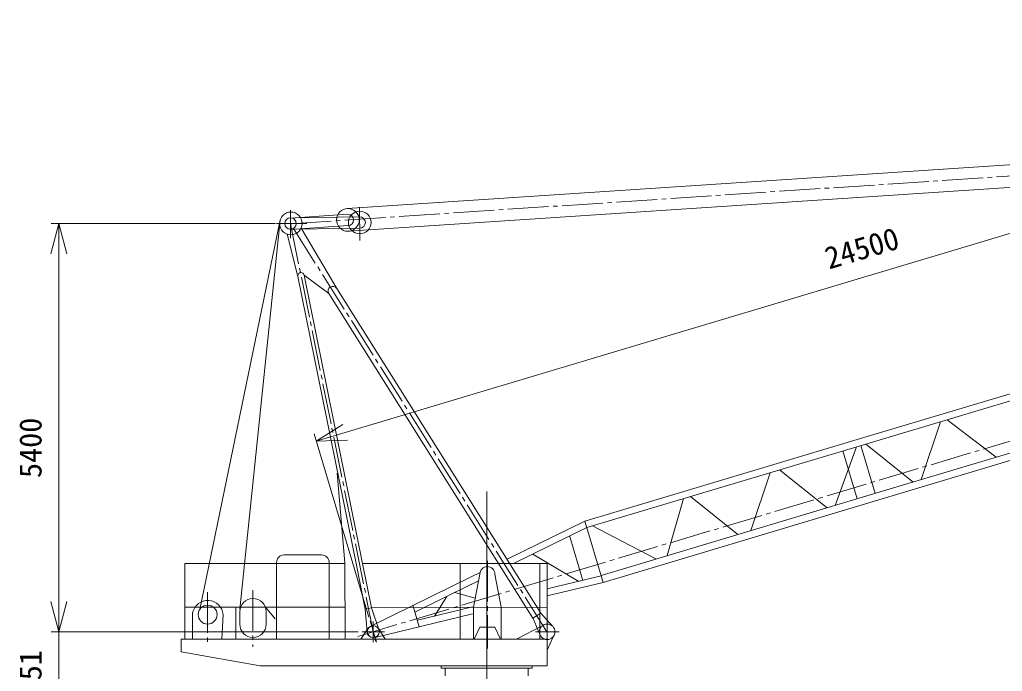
# Model space of a CAD drawing. Units: millimetres, scale not verified. Extents: x -17480 to 17501, y -24773 to 27267.
# Drawn here: x -17479 to -4481, y 9864 to 18487 of the extents above; entities that cross this region are included whole.
import ezdxf
from ezdxf.enums import TextEntityAlignment as Align

# ---------------------------------------------------------------- set-up
doc = ezdxf.new("R2010")
doc.units = ezdxf.units.MM
doc.header["$LTSCALE"] = 60
doc.linetypes.add('CHAIN2', pattern=[12, 9, -1, 1, -1])
for name, color, linetype, lineweight in [('0-2_05 寸法', 7, 'Continuous', 18), ('0-3_10 当社外形線', 3, 'Continuous', 18), ('0-4_12 当社中心線', 3, 'CHAIN2', 18)]:
    doc.layers.add(name, color=color, linetype=linetype, lineweight=lineweight)
doc.styles.add('ＭＳ ゴシック', font='')
doc.styles.get('ＭＳ ゴシック').set_extended_font_data('MS Gothic')

msp = doc.modelspace()

# ---------------------------------------------------------------- linework, layer by layer
at = {"layer": '0-2_05 寸法'}
for p, q in [((-13173.87, 13026.8), (9530.4, 19824.29)), ((-14096.27, 15789.19), (-17061.6, 15789.19)), ((-16961.6, 15789.19), (-16961.6, 15389.19)), ((-16961.6, 15389.19), (-16961.6, 10789.18)), ((-12859.09, 10580.77), (-13585.75, 13007.88)), ((-13557.07, 12912.08), (-13173.87, 13026.8)), ((-16961.6, 10789.18), (-16961.6, 11189.18)), ((-16961.6, 10389.18), (-16961.6, 10789.18)), ((-16961.6, 10389.18), (-16961.6, 10789.18)), ((-13001.73, 10389.18), (-17061.6, 10389.18)), ((-13003.52, 10389.18), (-17061.6, 10389.18)), ((-16961.6, 10389.18), (-16961.6, 9638.18))]:
    msp.add_line(p, q, dxfattribs=at)
for points in [[(-17068.78, 15389.19), (-16961.6, 15789.19), (-16854.42, 15389.19)], [(-13143.13, 12924.13), (-13557.07, 12912.08), (-13204.61, 13129.48)], [(-16854.42, 10789.18), (-16961.6, 10389.18), (-17068.78, 10789.18)], [(-16854.42, 10789.18), (-16961.6, 10389.18), (-17068.78, 10789.18)]]:
    msp.add_lwpolyline(points, dxfattribs=at)
at = {"layer": '0-3_10 当社外形線'}
for p, q in [((-13147.48, 15988.55), (10658.64, 17565.44)), ((-13130.54, 15687.66), (2175.58, 16702.45)), ((-13136.23, 15912.49), (-13895.03, 15862.58)), ((-13832.58, 15864.09), (-12982.7, 15878.09)), ((-15097.11, 10683.45), (-14042.26, 15793.22)), ((-14564.81, 10685.18), (-14035.54, 15833.74)), ((-13897.52, 15711.8), (-13134, 15762.58)), ((-13283.98, 14930.06), (-13754.37, 15730.26)), ((-13941.48, 15647.46), (-13798.35, 15089.28)), ((-12980.23, 15728.11), (-13823.87, 15714.21)), ((-13798.35, 15089.28), (-13029.07, 11289.18)), ((-13715.04, 15106.14), (-13389.83, 14863.56)), ((-12942.35, 11289.18), (-13715.04, 15106.14)), ((-13389.83, 14863.56), (-10690.04, 10566.12)), ((-5552.69, 12401.91), (-5299.85, 13166.57)), ((-5209.22, 13193.71), (-4561.25, 12698.79)), ((-6409.39, 12834.33), (-6692.43, 12060.62)), ((-6590.95, 12779.96), (-6401.82, 12147.64)), ((-6351.46, 12851.68), (-6162.33, 12219.35)), ((-7550.84, 12492.53), (-7808.89, 11726.3)), ((-6799.54, 12028.54), (-7428.29, 12529.22)), ((-8697.11, 12149.28), (-8914.25, 11395.31)), ((-8607.13, 12176.23), (-7979.13, 11675.32)), ((-10003.48, 11852.05), (-11032.81, 11346.7)), ((-10003.48, 11852.05), (-9760.71, 11041.14)), ((-9977.57, 11765.51), (-10947.8, 11289.18)), ((-10203.01, 11647), (-10029.6, 11067.87)), ((-13980.32, 11404.16), (-13484.69, 11404.16)), ((-10692.13, 11414.69), (-10083.76, 11054.8)), ((-14080.32, 10289.18), (-14080.32, 11304.16)), ((-13384.69, 11304.16), (-13384.69, 10289.18)), ((-12909.28, 10686.75), (-13029.07, 11289.18)), ((-12942.35, 11289.18), (-12823.89, 10704.03)), ((-11651.16, 11289.18), (-11651.16, 10289.18)), ((-10596.68, 11289.18), (-10596.68, 10289.18)), ((-11408.21, 11063.14), (-11506.45, 11014.91)), ((-11391.68, 11150.2), (-11474.49, 10714.05)), ((-11110.12, 10714.05), (-11192.93, 11150.2)), ((-9786.3, 11126.62), (-10501.73, 10953.88)), ((-11503.6, 11016.31), (-12251.64, 10649.06)), ((-11829.87, 10856.13), (-11992.88, 10593.54)), ((-11451.99, 10832.58), (-11722.75, 10908.72)), ((-15293.68, 10714.05), (-13176.53, 10714.05)), ((-14621.36, 10289.18), (-14621.36, 10714.05)), ((-14101.01, 10559.5), (-14228.61, 10714.05)), ((-12907.2, 10687.17), (-12823.89, 10704.03)), ((-12907.2, 10687.17), (-12883.52, 10389.18)), ((-12823.89, 10704.03), (-10501.73, 10714.05)), ((-12725.11, 10405.05), (-12823.89, 10704.03)), ((-12278.63, 10739.19), (-12192.95, 10453.04)), ((-11474.49, 10714.05), (-11474.49, 10289.18)), ((-11110.12, 10289.18), (-11110.12, 10714.05)), ((-15191.21, 10640.21), (-15191.21, 10289.18)), ((-14787.58, 10614.68), (-14802.77, 10289.18)), ((-14567.73, 10653.32), (-14567.73, 10487.7)), ((-14217.73, 10487.7), (-14217.73, 10653.32)), ((-12759.53, 10248.21), (-12844.09, 10530.65)), ((-10688.82, 10564.17), (-10599.03, 10353.65)), ((-10584.19, 10632.61), (-10429.71, 10461.28)), ((-12872.83, 10429.13), (-12965.43, 10289.18)), ((-12736.04, 10438.13), (-12645.61, 10289.18)), ((-10569.67, 10465.07), (-10905.65, 10289.18)), ((-10501.73, 10289.18), (-15342.73, 10289.18)), ((-10422.91, 10321.2), (-10501.73, 10144.04)), ((-11901.73, 9939.18), (-11901.73, 9905.68)), ((-11901.73, 9905.68), (-10701.74, 9905.68)), ((-11851.73, 9905.68), (-11851.73, 9805.68)), ((-10751.73, 9905.68), (-10751.73, 9805.68)), ((-10701.74, 9939.18), (-10701.74, 9905.68))]:
    msp.add_line(p, q, dxfattribs=at)
for points in [[(-10003.48, 11852.05), (-9620.53, 11966.71), (-6267.62, 12970.69), (-2914.71, 13974.67), (438.21, 14978.65), (3791.12, 15982.63), (4280.24, 16129.09)], [(4306.05, 16042.88), (3816.93, 15896.42), (464.02, 14892.44), (-2888.89, 13888.46), (-6241.81, 12884.48), (-9594.72, 11880.5), (-9977.66, 11765.83)], [(-9788.37, 11133.56), (-9405.43, 11248.22), (-6052.52, 12252.2), (-2699.6, 13256.18), (653.31, 14260.16), (4006.22, 15264.14), (4495.38, 15410.61)], [(4521.2, 15324.4), (4032.1, 15177.71), (679.62, 14172.28), (-2672.86, 13166.84), (-6025.33, 12161.41), (-9377.8, 11155.97), (-9760.71, 11041.14), (-10501.73, 10862.22)], [(-10690.04, 10566.12), (-10584.19, 10632.61), (-13283.98, 14930.06)], [(-6285.8, 12871.34), (-6222.63, 12820.43), (-5662.54, 12369.01)], [(-13278.34, 12487.62), (-13179.48, 11301.31), (-13174.4, 10289.18)], [(-9062.77, 11350.83), (-9505.1, 11581.14), (-9902.84, 11788.23)], [(-13179.42, 11289.18), (-15293.68, 11289.18), (-15293.68, 10289.18)], [(-10501.73, 10272.68), (-10501.73, 11289.18), (-12942.35, 11289.18)], [(-11389.33, 11171.66), (-11506.45, 11114.17), (-12824.98, 10466.84)], [(-11473.51, 10719.25), (-11506.45, 10711.29), (-12218.78, 10539.3)], [(-11474.49, 10627.35), (-11506.45, 10619.63), (-12778.76, 10312.44)], [(-11117.87, 10289.18), (-11192.93, 10449.05), (-11391.68, 10449.05), (-11466.75, 10289.18)], [(-15342.73, 10289.18), (-15342.73, 10122.68), (-14296.78, 9939.18), (-10501.73, 9939.18), (-10501.73, 10272.68)]]:
    msp.add_lwpolyline(points, dxfattribs=at)
for centre, radius in [((-13892.31, 15791.18), 150), ((-13896.27, 15789.19), 75.4), ((-13137.47, 15837.5), 150), ((-12981.46, 15803.1), 150), ((-14992.73, 10614.68), 125), ((-12803.52, 10389.18), 80), ((-12801.73, 10389.18), 80), ((-10501.73, 10387.58), 103.05)]:
    msp.add_circle(centre, radius, dxfattribs=at)
for centre, radius, start, end in [((-13137.47, 15837.5), 75, 272.64774, 89.05365), ((-12981.46, 15803.1), 75, 270.94362, 90.94362), ((-13756.7, 15097.71), 42.5, 11.44408, 191.44408), ((-13336.91, 14896.81), 62.5, 32.1383, 212.1383), ((-13980.32, 11304.16), 100, 90, 180), ((-13484.69, 11304.16), 100, 0, 90), ((-11292.31, 11150.2), 99.38, 0, 180), ((-14991.25, 10598.12), 204.34, 4.64901, 168.11134), ((-14392.73, 10653.32), 175, 0, 180), ((-14392.73, 10487.7), 175, 180, 0)]:
    msp.add_arc(centre, radius, start, end, dxfattribs=at)
at = {"layer": '0-4_12 当社中心線'}
for p, q in [((-13896.27, 15787.19), (10669.01, 17415.86)), ((-13007.67, 10327.52), (10669.01, 17415.86)), ((-12984.83, 16007.79), (-12977.56, 15565.98)), ((-13896.27, 15968), (-13896.27, 15597.6)), ((-14082.47, 15789.19), (-13681.66, 15789.19)), ((-10505.07, 10389.18), (-13897.52, 15789.18)), ((-13896.27, 15787.19), (-12801.73, 10389.18)), ((-11301.73, -9118.23), (-11301.73, 12246.01)), ((-11301.73, 9781.57), (-11301.73, 11893.12)), ((-11292.31, 11326.86), (-11292.31, 10167.49)), ((-14392.73, 10940.41), (-14392.73, 10189.58)), ((-14992.73, 10912.8), (-14992.73, 10239.26)), ((-12836.01, 10517.12), (-12767.45, 10261.23)), ((-12801.73, 10521.63), (-12801.73, 10256.72)), ((-12801.73, 10516.83), (-12801.73, 10251.92)), ((-12949.14, 10389.18), (-12654.32, 10389.18)), ((-12949.14, 10389.18), (-12654.32, 10389.18)), ((-10657.3, 10389.18), (-10343.25, 10389.18)), ((-11301.73, 9901.26), (-11301.73, 10002.83))]:
    msp.add_line(p, q, dxfattribs=at)

# ---------------------------------------------------------------- texts
at = {"layer": '0-2_05 寸法', "style": 'ＭＳ ゴシック'}
for s, rotation, p in [('24500', 16.667, (-6749.66, 15096.3)), ('5400', 90, (-17101.6, 12422.52)), ('751', 90, (-17101.6, 9547.01))]:
    msp.add_text(s, height=293.3, rotation=rotation, dxfattribs=at).set_placement(p, align=Align.BOTTOM_LEFT)

doc.saveas('drawing.dxf')
